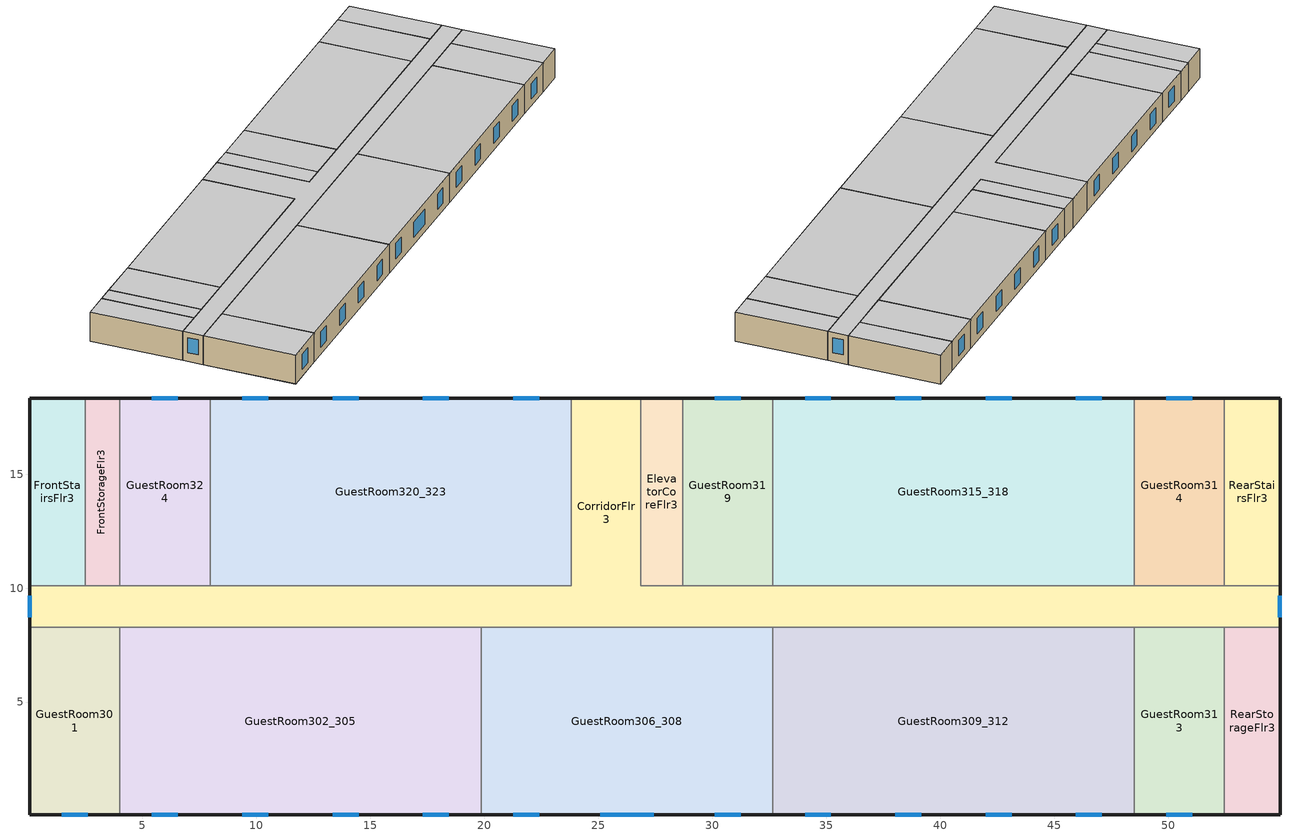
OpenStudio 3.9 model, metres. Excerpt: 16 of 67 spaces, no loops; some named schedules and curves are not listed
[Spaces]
GuestRoom319
 floor to GuestRoom219: 32.66,18.34 32.66,10.11 28.7,10.11 28.7,18.34 z6.1
 wall outside: 32.66,18.34 28.7,18.34 z6.1:8.84
 wall to CorridorFlr3: 28.7,10.11 32.66,10.11 z6.1:8.84
 wall to GuestRoom315_318: 32.66,10.11 32.66,18.34 z6.1:8.84
 wall to ElevatorCoreFlr3: 28.7,18.34 28.7,10.11 z6.1:8.84
 window: 31.25,18.34 30.11,18.34 z6.75:8.19
 ceiling to GuestRoom419: 32.66,10.11 32.66,18.34 28.7,18.34 28.7,10.11 z8.84
GuestRoom320_323
 floor to GuestRoom220_223: 23.82,18.34 23.82,10.11 7.97,10.11 7.97,18.34 z6.1
 wall outside: 23.82,18.34 7.97,18.34 z6.1:8.84
 wall to CorridorFlr3: 7.97,10.11 23.82,10.11 23.82,18.34 z6.1:8.84
 wall to GuestRoom324: 7.97,18.34 7.97,10.11 z6.1:8.84
 window: 10.52,18.34 9.39,18.34 / 14.49,18.34 13.35,18.34 / 18.45,18.34 17.31,18.34 / 22.41,18.34 21.27,18.34 z6.75:8.19
 ceiling to GuestRoom420_423: 23.82,10.11 23.82,18.34 7.97,18.34 7.97,10.11 z8.84
RearStorageFlr3
 floor to RearStorageFlr2: 54.91,8.28 54.91,0.05 52.47,0.05 52.47,8.28 z6.1
 wall outside: 52.47,0.05 54.91,0.05 54.91,8.28 z6.1:8.84
 wall to GuestRoom313: 52.47,8.28 52.47,0.05 z6.1:8.84
 wall to CorridorFlr3: 54.91,8.28 52.47,8.28 z6.1:8.84
 ceiling to RearStorageFlr4: 54.91,0.05 54.91,8.28 52.47,8.28 52.47,0.05 z8.84
GuestRoom302_305
 floor to GuestRoom202_205: 19.86,8.28 19.86,0.05 4.01,0.05 4.01,8.28 z6.1
 wall outside: 4.01,0.05 19.86,0.05 z6.1:8.84
 wall to CorridorFlr3: 19.86,8.28 4.01,8.28 z6.1:8.84
 wall to GuestRoom306_308: 19.86,0.05 19.86,8.28 z6.1:8.84
 wall to GuestRoom301: 4.01,8.28 4.01,0.05 z6.1:8.84
 window: 5.42,0.05 6.56,0.05 / 17.31,0.05 18.45,0.05 / 9.39,0.05 10.52,0.05 / 13.35,0.05 14.49,0.05 z6.75:8.19
 ceiling to GuestRoom402_405: 19.86,0.05 19.86,8.28 4.01,8.28 4.01,0.05 z8.84
CorridorFlr3
 floor to CorridorFlr2: 26.87,18.34 26.87,10.11 54.91,10.11 54.91,8.28 0.05,8.28 0.05,10.11 23.82,10.11 23.82,18.34 z6.1
 wall outside: 0.05,10.11 0.05,8.28 / 26.87,18.34 23.82,18.34 / 54.91,8.28 54.91,10.11 z6.1:8.84
 wall to ElevatorCoreFlr3: 28.7,10.11 26.87,10.11 26.87,18.34 z6.1:8.84
 wall to FrontStairsFlr3: 2.49,10.11 0.05,10.11 z6.1:8.84
 wall to RearStairsFlr3: 54.91,10.11 52.47,10.11 z6.1:8.84
 wall to GuestRoom301: 0.05,8.28 4.01,8.28 z6.1:8.84
 wall to GuestRoom313: 48.51,8.28 52.47,8.28 z6.1:8.84
 wall to FrontStorageFlr3: 4.01,10.11 2.49,10.11 z6.1:8.84
 wall to GuestRoom314: 52.47,10.11 48.51,10.11 z6.1:8.84
 wall to GuestRoom324: 7.97,10.11 4.01,10.11 z6.1:8.84
 wall to GuestRoom309_312: 32.66,8.28 48.51,8.28 z6.1:8.84
 wall to GuestRoom306_308: 19.86,8.28 32.66,8.28 z6.1:8.84
 wall to GuestRoom315_318: 48.51,10.11 32.66,10.11 z6.1:8.84
 window: 54.91,8.73 54.91,9.66 / 0.05,9.66 0.05,8.73 z6.94:8.36
 ceiling to CorridorFlr4: 54.91,8.28 54.91,10.11 26.87,10.11 26.87,18.34 23.82,18.34 23.82,10.11 0.05,10.11 0.05,8.28 z8.84
GuestRoom315_318
 floor to GuestRoom215_218: 48.51,18.34 48.51,10.11 32.66,10.11 32.66,18.34 z6.1
 wall outside: 48.51,18.34 32.66,18.34 z6.1:8.84
 wall to GuestRoom314: 48.51,10.11 48.51,18.34 z6.1:8.84
 window: 35.21,18.34 34.07,18.34 / 43.14,18.34 42,18.34 / 47.1,18.34 45.96,18.34 / 39.18,18.34 38.04,18.34 z6.75:8.19
 ceiling to GuestRoom415_418: 48.51,10.11 48.51,18.34 32.66,18.34 32.66,10.11 z8.84
GuestRoom301
 floor to GuestRoom201: 4.01,8.28 4.01,0.05 0.05,0.05 0.05,8.28 z6.1
 wall outside: 0.05,8.28 0.05,0.05 4.01,0.05 z6.1:8.84
 window: 1.46,0.05 2.6,0.05 z6.75:8.19
 ceiling to GuestRoom401: 4.01,0.05 4.01,8.28 0.05,8.28 0.05,0.05 z8.84
GuestRoom314
 floor to GuestRoom214: 52.47,18.34 52.47,10.11 48.51,10.11 48.51,18.34 z6.1
 wall outside: 52.47,18.34 48.51,18.34 z6.1:8.84
 wall to RearStairsFlr3: 52.47,10.11 52.47,18.34 z6.1:8.84
 window: 51.06,18.34 49.92,18.34 z6.75:8.19
 ceiling to GuestRoom414: 52.47,10.11 52.47,18.34 48.51,18.34 48.51,10.11 z8.84
GuestRoom309_312
 floor to GuestRoom209_212: 48.51,8.28 48.51,0.05 32.66,0.05 32.66,8.28 z6.1
 wall outside: 32.66,0.05 48.51,0.05 z6.1:8.84
 wall to GuestRoom306_308: 32.66,8.28 32.66,0.05 z6.1:8.84
 wall to GuestRoom313: 48.51,0.05 48.51,8.28 z6.1:8.84
 window: 45.96,0.05 47.1,0.05 / 42,0.05 43.14,0.05 / 34.07,0.05 35.21,0.05 / 38.04,0.05 39.18,0.05 z6.75:8.19
 ceiling to GuestRoom409_412: 48.51,0.05 48.51,8.28 32.66,8.28 32.66,0.05 z8.84
ElevatorCoreFlr3
 floor to ElevatorCoreFlr2: 28.7,18.34 28.7,10.11 26.87,10.11 26.87,18.34 z6.1
 wall outside: 28.7,18.34 26.87,18.34 z6.1:8.84
 ceiling to ElevatorCoreFlr4: 28.7,10.11 28.7,18.34 26.87,18.34 26.87,10.11 z8.84
GuestRoom313
 floor to GuestRoom213: 52.47,8.28 52.47,0.05 48.51,0.05 48.51,8.28 z6.1
 wall outside: 48.51,0.05 52.47,0.05 z6.1:8.84
 window: 49.92,0.05 51.06,0.05 z6.75:8.19
 ceiling to GuestRoom413: 52.47,0.05 52.47,8.28 48.51,8.28 48.51,0.05 z8.84
GuestRoom306_308
 floor to GuestRoom206_208: 32.66,8.28 32.66,0.05 19.86,0.05 19.86,8.28 z6.1
 wall outside: 19.86,0.05 32.66,0.05 z6.1:8.84
 window: 21.27,0.05 22.41,0.05 / 25.08,0.05 27.44,0.05 / 30.11,0.05 31.25,0.05 z6.75:8.19
 ceiling to GuestRoom406_408: 32.66,0.05 32.66,8.28 19.86,8.28 19.86,0.05 z8.84
FrontStorageFlr3
 floor to FrontStorageFlr2: 4.01,18.34 4.01,10.11 2.49,10.11 2.49,18.34 z6.1
 wall outside: 4.01,18.34 2.49,18.34 z6.1:8.84
 wall to FrontStairsFlr3: 2.49,18.34 2.49,10.11 z6.1:8.84
 wall to GuestRoom324: 4.01,10.11 4.01,18.34 z6.1:8.84
 ceiling to FrontStorageFlr4: 4.01,10.11 4.01,18.34 2.49,18.34 2.49,10.11 z8.84
GuestRoom324
 floor to GuestRoom224: 7.97,18.34 7.97,10.11 4.01,10.11 4.01,18.34 z6.1
 wall outside: 7.97,18.34 4.01,18.34 z6.1:8.84
 window: 6.56,18.34 5.42,18.34 z6.75:8.19
 ceiling to GuestRoom424: 7.97,10.11 7.97,18.34 4.01,18.34 4.01,10.11 z8.84
RearStairsFlr3
 floor to RearStairsFlr2: 54.91,18.34 54.91,10.11 52.47,10.11 52.47,18.34 z6.1
 wall outside: 54.91,10.11 54.91,18.34 52.47,18.34 z6.1:8.84
 ceiling to RearStairsFlr4: 54.91,10.11 54.91,18.34 52.47,18.34 52.47,10.11 z8.84
FrontStairsFlr3
 floor to FrontStairsFlr2: 2.49,18.34 2.49,10.11 0.05,10.11 0.05,18.34 z6.1
 wall outside: 2.49,18.34 0.05,18.34 0.05,10.11 z6.1:8.84
 ceiling to FrontStairsFlr4: 2.49,10.11 2.49,18.34 0.05,18.34 0.05,10.11 z8.84
[Building]
-SmallHotel-ASHRAE 169-2013-4A created: 2025-11-20 23:47:38 +0000: North Axis {deg}=180; Default Construction Set=90.1-2016 - SmHotel - ASHRAE 169-2013-4A; Standards Number of Stories=4; Standards Number of Above Ground Stories=4; Standards Building Type=SmallHotel
[Site]
New York-John F Kennedy Intl AP_NY_USA: Latitude {deg}=40.65; Longitude {deg}=-73.8; Time Zone {hr}=-5; Elevation {m}=5
[SizingPeriod:DesignDay] Barometric Pressure {Pa}=101241; Rain Indicator=No; Snow Indicator=No; Day of Month=21; Daylight Saving Time Indicator=No; Humidity Condition Type=Wetbulb; Dry-Bulb Temperature Range Modifier Type=DefaultMultipliers
Name | Maximum Dry-Bulb Temperature {C} | Daily Dry-Bulb Temperature Range {deltaC} | Wind Speed {m/s} | Wind Direction {deg} | Month | Day Type | Wetbulb or DewPoint at Maximum Dry-Bulb {C} | Solar Model Indicator | ASHRAE Clear Sky Optical Depth for Beam Irradiance | ASHRAE Clear Sky Optical Depth for Diffuse Irradiance | Sky Clearness
New.York-John.F.Kennedy.Intl.AP_NY_USA Ann Clg .4% Condns DB=>MWB | 32.1 | 7.4 | 5.6 | 230 | 7 | SummerDesignDay | 23.1 | ASHRAETau | 0.541 | 1.8
New.York-John.F.Kennedy.Intl.AP_NY_USA Ann Clg .4% Condns WB=>MDB | 29.1 | 7.4 | 5.6 | 230 | 7 | SummerDesignDay | 25 | ASHRAETau | 0.541 | 1.8
New.York-John.F.Kennedy.Intl.AP_NY_USA Ann Htg 99.6% Condns DB | -10.7 | 0 | 7.5 | 320 | 1 | WinterDesignDay | -10.7 | ASHRAEClearSky |  |  | 0
[ClimateZones]
Climate Zone Institution Name 1=ASHRAE; Climate Zone Document Name 1=ANSI/ASHRAE Standard 169; Climate Zone Document Year 1=2006; Climate Zone Value 1=4A
[Site:WaterMainsTemperature]
Calculation Method=Correlation; Annual Average Outdoor Air Temperature {C}=12.4667; Maximum Difference In Monthly Average Outdoor Air Temperatures {deltaC}=25.2
[Site:GroundTemperature:Shallow]
6, 2.1, 1.1, 2, 7.2, 13.1, 18.7, 22.7, 23.9, 22, 17.5, 11.7
[Site:GroundTemperature:Deep]
11.8, 9, 7.2, 6.7, 7.7, 10.1, 13, 15.9, 17.8, 18.2, 17.1, 14.8
[Site:GroundTemperature:FCfactorMethod]
January Ground Temperature {C}=14; February Ground Temperature {C}=7.3; March Ground Temperature {C}=3.3; April Ground Temperature {C}=1.2; May Ground Temperature {C}=-0.2; June Ground Temperature {C}=5.6; July Ground Temperature {C}=10.9; August Ground Temperature {C}=16.1; September Ground Temperature {C}=21.7; October Ground Temperature {C}=25; November Ground Temperature {C}=24.8; December Ground Temperature {C}=19.9
[Material:NoMass] Thermal Absorptance=0.9; Solar Absorptance=0.7
Name | Roughness | Thermal Resistance {m2-K/W} | Visible Absorptance
CP02 CARPET PAD | VeryRough | 0.21648 | 0.8
Typical Insulation R-14.97; Typical Insulation R-14.97 2 | Smooth | 2.63723 | 0.7
Typical Carpet Pad | Smooth | 0.21648 | 0.8
Typical Insulation R-13.45; Typical Insulation R-13.45 1; Typical Insulation R-13.45 2; Typical Insulation R-13.45 6 | Smooth | 2.368 | 0.7
Typical Insulation R-30.13; Typical Insulation R-30.13 1; Typical Insulation R-30.13 2; Typical Insulation R-30.13 6 | Smooth | 5.30668 | 0.7
Typical Insulation R-1.85; Typical Insulation R-1.85 1; Typical Insulation R-1.85 2; Typical Insulation R-1.85 6 | Smooth | 0.326262 | 0.7
Typical Insulation R-2.38; Typical Insulation R-2.38 1; Typical Insulation R-2.38 2; Typical Insulation R-2.38 6 | Smooth | 0.418404 | 0.7
Typical Insulation R-17.04; Typical Insulation R-17.04 1 | Smooth | 3.00072 | 0.7
[Material] Thermal Absorptance=0.9
Name | Roughness | Thickness {m} | Conductivity {W/m-K} | Density {kg/m3} | Specific Heat {J/kg-K} | Solar Absorptance | Visible Absorptance
4 in. Normalweight Concrete Floor | MediumRough | 0.1016 | 2.31 | 2322 | 832 | 0.7 | 0.7
25mm Stucco | Smooth | 0.0254 | 0.72 | 1856 | 840 | 0.7 | 0.7
5/8 in. Gypsum Board | MediumSmooth | 0.0159 | 0.16 | 800 | 1090 | 0.7 | 0.7
Roof Membrane | VeryRough | 0.0095 | 0.16 | 1121.29 | 1460 | 0.7 | 0.7
Metal Roof Surface; F08 Metal surface | Smooth | 0.0008 | 45.28 | 7824 | 500 | 0.7 | 0.7
1/2 in. Gypsum Board | Smooth | 0.0127 | 0.16 | 800 | 1090 | 0.7 | 0.5
8 in. Normalweight Concrete Floor | MediumRough | 0.2032 | 2.31 | 2322 | 832 | 0.7 | 0.7
8 in. Concrete Block Basement Wall | MediumRough | 0.2032 | 1.326 | 1842 | 912 | 0.7 | 0.7
G05 25mm wood | MediumSmooth | 0.0254 | 0.15 | 608 | 1630 | 0.5 | 0.5
6 in. Normalweight Concrete Floor | MediumRough | 0.1524 | 2.31 | 2322 | 832 | 0.7 | 0.7
[DefaultConstructionSet] Interior Partition Construction=Typical Interior Partition
Name | Default Exterior Surface Constructions | Default Interior Surface Constructions | Default Ground Contact Surface Constructions | Default Exterior SubSurface Constructions | Default Interior SubSurface Constructions
90.1-2016 - SmHotel - ASHRAE 169-2013-4A | Default Surface Constructions 1 | Default Surface Constructions 2 | Default Surface Constructions 3 | Default Sub Surface Constructions 1 | Default Sub Surface Constructions 2
90.1-2016 - SmHotel - GuestRoom123Occ - ASHRAE 169-2013-4A | Default Surface Constructions 4 | Default Surface Constructions 5 | Default Surface Constructions 6 | Default Sub Surface Constructions 3 | Default Sub Surface Constructions 4
90.1-2016 - SmHotel - GuestRoom123Vac - ASHRAE 169-2013-4A | Default Surface Constructions 7 | Default Surface Constructions 8 | Default Surface Constructions 9 | Default Sub Surface Constructions 5 | Default Sub Surface Constructions 6
90.1-2016 - SmHotel - ASHRAE 169-2013-4A 2 | Default Surface Constructions 19 | Default Surface Constructions 20 | Default Surface Constructions 21 | Default Sub Surface Constructions 13 | Default Sub Surface Constructions 14
[DefaultSurfaceConstructions]
Name | Floor Construction | Wall Construction | Roof Ceiling Construction
Default Surface Constructions 1 | Typical Insulated Exterior Mass Floor R-17.54 | Typical Insulated Steel Framed Exterior Wall R-15.63 | Typical IEAD Roof R-31.25
Default Surface Constructions 2; Default Surface Constructions 5; Default Surface Constructions 8; Default Surface Constructions 20 | int_slab_floor_smallhotel | int_wall_smallhotel | int_slab_ceiling_smallhotel
Default Surface Constructions 3; Default Surface Constructions 21 | Typical Insulated Carpeted 8in Slab Floor | Typical Insulated Basement Mass Wall
Default Surface Constructions 4 | Typical Insulated Exterior Mass Floor R-19.61 | Typical Insulated Steel Framed Exterior Wall R-15.63 1 | Typical IEAD Roof R-31.25 1
Default Surface Constructions 6; Default Surface Constructions 9 | Typical Insulated Carpeted 6in Slab Floor | Typical Insulated Basement Mass Wall
Default Surface Constructions 7 | Typical Insulated Exterior Mass Floor R-19.61 1 | Typical Insulated Steel Framed Exterior Wall R-15.63 2 | Typical IEAD Roof R-31.25 2
Default Surface Constructions 19 | Typical Insulated Exterior Mass Floor R-17.54 2 | Typical Insulated Steel Framed Exterior Wall R-15.63 6 | Typical IEAD Roof R-31.25 6
[Construction]
Typical Insulated Exterior Mass Floor R-17.54: Typical Insulation R-14.97, 4 in. Normalweight Concrete Floor, Typical Carpet Pad
Typical Insulated Steel Framed Exterior Wall R-15.63: 25mm Stucco, 5/8 in. Gypsum Board, Typical Insulation R-13.45, 5/8 in. Gypsum Board
Typical IEAD Roof R-31.25: Roof Membrane, Typical Insulation R-30.13, Metal Roof Surface
int_slab_floor_smallhotel: 4 in. Normalweight Concrete Floor, CP02 CARPET PAD
int_wall_smallhotel: 1/2 in. Gypsum Board, 1/2 in. Gypsum Board
int_slab_ceiling_smallhotel: CP02 CARPET PAD, 4 in. Normalweight Concrete Floor
Typical Insulated Carpeted 8in Slab Floor: 8 in. Normalweight Concrete Floor, Typical Carpet Pad
Typical Insulated Basement Mass Wall: 8 in. Concrete Block Basement Wall
U 0.38 SHGC 0.36 Simple Glazing: U 0.38 SHGC 0.36 Simple Glazing
U 0.46 SHGC 0.36 Simple Glazing: U 0.46 SHGC 0.36 Simple Glazing
Typical Insulated Metal Door R-2.7: F08 Metal surface, Typical Insulation R-1.85
U 0.68 SHGC 0.36 Simple Glazing: U 0.68 SHGC 0.36 Simple Glazing
Typical Overhead Door R-3.23: Typical Insulation R-2.38
U 0.5 SHGC 0.4 Simple Glazing: U 0.5 SHGC 0.4 Simple Glazing
Typical Interior Window: Clear 3mm
Typical Interior Door; Typical Interior Partition: G05 25mm wood
Typical Insulated Exterior Mass Floor R-19.61: Typical Insulation R-17.04, 4 in. Normalweight Concrete Floor, Typical Carpet Pad
Typical Insulated Steel Framed Exterior Wall R-15.63 1: 25mm Stucco, 5/8 in. Gypsum Board, Typical Insulation R-13.45 1, 5/8 in. Gypsum Board
Typical IEAD Roof R-31.25 1: Roof Membrane, Typical Insulation R-30.13 1, Metal Roof Surface
Typical Insulated Carpeted 6in Slab Floor: 6 in. Normalweight Concrete Floor, Typical Carpet Pad
Typical Insulated Metal Door R-2.7 1: F08 Metal surface, Typical Insulation R-1.85 1
Typical Overhead Door R-3.23 1: Typical Insulation R-2.38 1
Typical Insulated Exterior Mass Floor R-19.61 1: Typical Insulation R-17.04 1, 4 in. Normalweight Concrete Floor, Typical Carpet Pad
Typical Insulated Steel Framed Exterior Wall R-15.63 2: 25mm Stucco, 5/8 in. Gypsum Board, Typical Insulation R-13.45 2, 5/8 in. Gypsum Board
Typical IEAD Roof R-31.25 2: Roof Membrane, Typical Insulation R-30.13 2, Metal Roof Surface
Typical Insulated Metal Door R-2.7 2: F08 Metal surface, Typical Insulation R-1.85 2
Typical Overhead Door R-3.23 2: Typical Insulation R-2.38 2
Typical Insulated Exterior Mass Floor R-17.54 2: Typical Insulation R-14.97 2, 4 in. Normalweight Concrete Floor, Typical Carpet Pad
Typical Insulated Steel Framed Exterior Wall R-15.63 6: 25mm Stucco, 5/8 in. Gypsum Board, Typical Insulation R-13.45 6, 5/8 in. Gypsum Board
Typical IEAD Roof R-31.25 6: Roof Membrane, Typical Insulation R-30.13 6, Metal Roof Surface
Typical Insulated Metal Door R-2.7 6: F08 Metal surface, Typical Insulation R-1.85 6
Typical Overhead Door R-3.23 6: Typical Insulation R-2.38 6
[DefaultSubSurfaceConstructions]
Name | Fixed Window Construction | Operable Window Construction | Door Construction | Glass Door Construction | Overhead Door Construction | Skylight Construction | Tubular Daylight Dome Construction | Tubular Daylight Diffuser Construction
Default Sub Surface Constructions 1 | U 0.38 SHGC 0.36 Simple Glazing | U 0.46 SHGC 0.36 Simple Glazing | Typical Insulated Metal Door R-2.7 | U 0.68 SHGC 0.36 Simple Glazing | Typical Overhead Door R-3.23 | U 0.5 SHGC 0.4 Simple Glazing | Typical Interior Window | Typical Interior Window
Default Sub Surface Constructions 2; Default Sub Surface Constructions 4; Default Sub Surface Constructions 6; Default Sub Surface Constructions 14 | Typical Interior Window | Typical Interior Window | Typical Interior Door
Default Sub Surface Constructions 3 | U 0.38 SHGC 0.36 Simple Glazing | U 0.46 SHGC 0.36 Simple Glazing | Typical Insulated Metal Door R-2.7 1 | U 0.68 SHGC 0.36 Simple Glazing | Typical Overhead Door R-3.23 1 | U 0.5 SHGC 0.4 Simple Glazing | Typical Interior Window | Typical Interior Window
Default Sub Surface Constructions 5 | U 0.38 SHGC 0.36 Simple Glazing | U 0.46 SHGC 0.36 Simple Glazing | Typical Insulated Metal Door R-2.7 2 | U 0.68 SHGC 0.36 Simple Glazing | Typical Overhead Door R-3.23 2 | U 0.5 SHGC 0.4 Simple Glazing | Typical Interior Window | Typical Interior Window
Default Sub Surface Constructions 13 | U 0.38 SHGC 0.36 Simple Glazing | U 0.46 SHGC 0.36 Simple Glazing | Typical Insulated Metal Door R-2.7 6 | U 0.68 SHGC 0.36 Simple Glazing | Typical Overhead Door R-3.23 6 | U 0.5 SHGC 0.4 Simple Glazing | Typical Interior Window | Typical Interior Window
[WindowMaterial:SimpleGlazingSystem] Visible Transmittance=0.81
Name | U-Factor {W/m2-K} | Solar Heat Gain Coefficient
U 0.38 SHGC 0.36 Simple Glazing | 2.15774 | 0.36
U 0.46 SHGC 0.36 Simple Glazing | 2.612 | 0.36
U 0.68 SHGC 0.36 Simple Glazing | 3.86122 | 0.36
U 0.5 SHGC 0.4 Simple Glazing | 2.83913 | 0.4
[WindowMaterial:Glazing]
Clear 3mm: Optical Data Type=SpectralAverage; Thickness {m}=0.003; Solar Transmittance at Normal Incidence=0.837; Front Side Solar Reflectance at Normal Incidence=0.075; Back Side Solar Reflectance at Normal Incidence=0.075; Visible Transmittance at Normal Incidence=0.898; Front Side Visible Reflectance at Normal Incidence=0.081; Back Side Visible Reflectance at Normal Incidence=0.081; Infrared Transmittance at Normal Incidence=0; Front Side Infrared Hemispherical Emissivity=0.84; Back Side Infrared Hemispherical Emissivity=0.84; Conductivity {W/m-K}=0.9; Dirt Correction Factor for Solar and Visible Transmittance=1; Solar Diffusing=No
[Space] Default Construction Set=90.1-2016 - SmHotel - ASHRAE 169-2013-4A 2; Building Story=BuildingStory3
Name | Space Type | Thermal Zone
GuestRoom319 | SmallHotel GuestRoom123Vac | GuestRoom319 ZN
GuestRoom320_323 | SmallHotel GuestRoom123Occ | GuestRoom320_323 ZN
RearStorageFlr3 | SmallHotel Storage | RearStorageFlr3 ZN
GuestRoom302_305 | SmallHotel GuestRoom123Vac | GuestRoom302_305 ZN
CorridorFlr3 | SmallHotel Corridor | CorridorFlr3 ZN
GuestRoom315_318 | SmallHotel GuestRoom123Occ | GuestRoom315_318 ZN
FrontStorageFlr3 | SmallHotel Storage | FrontStorageFlr3 ZN
GuestRoom301 | SmallHotel GuestRoom123Vac | GuestRoom301 ZN
GuestRoom314 | SmallHotel GuestRoom123Occ | GuestRoom314 ZN
GuestRoom313 | SmallHotel GuestRoom123Vac | GuestRoom313 ZN
GuestRoom309_312 | SmallHotel GuestRoom123Occ | GuestRoom309_312 ZN
ElevatorCoreFlr3 | SmallHotel ElevatorCore | ElevatorCoreFlr3 ZN
GuestRoom306_308 | SmallHotel GuestRoom123Vac | GuestRoom306_308 ZN
FrontStairsFlr3 | SmallHotel Stair | FrontStairsFlr3 ZN
RearStairsFlr3 | SmallHotel Stair | RearStairsFlr3 ZN
GuestRoom324 | SmallHotel GuestRoom123Vac | GuestRoom324 ZN
[BuildingStory]
BuildingStory3
[SpaceType] Standards Building Type=SmallHotel
Name | Default Schedule Set | Design Specification Outdoor Air Object | Standards Space Type | Default Construction Set
SmallHotel Corridor | SmallHotel Corridor Schedule Set | SmallHotel Corridor Ventilation | Corridor
SmallHotel ElevatorCore | SmallHotel ElevatorCore Schedule Set | SmallHotel ElevatorCore Ventilation | ElevatorCore
SmallHotel Stair | SmallHotel Stair Schedule Set | SmallHotel Stair Ventilation | Stair
SmallHotel Storage | SmallHotel Storage Schedule Set | SmallHotel Storage Ventilation | Storage
SmallHotel GuestRoom123Occ | SmallHotel GuestRoom123Occ Schedule Set | SmallHotel GuestRoom123Occ Ventilation | GuestRoom123Occ | 90.1-2016 - SmHotel - GuestRoom123Occ - ASHRAE 169-2013-4A
SmallHotel GuestRoom123Vac | SmallHotel GuestRoom123Vac Schedule Set | SmallHotel GuestRoom123Vac Ventilation | GuestRoom123Vac | 90.1-2016 - SmHotel - GuestRoom123Vac - ASHRAE 169-2013-4A
[Lights:Definition] Design Level Calculation Method=Watts/Area; Fraction Radiant=0.7; Fraction Visible=0.2; Return Air Fraction=0
Name | Watts per Space Floor Area {W/m2}
SmallHotel Corridor Lights Definition | 7.10418
SmallHotel GuestRoom123Occ Lights Definition; SmallHotel GuestRoom123Vac Lights Definition | 8.28821
SmallHotel Stair Lights Definition | 6.24307
SmallHotel Storage Lights Definition | 4.9514
[Lights] Fraction Replaceable=1
Name | Lights Definition | Space or SpaceType
SmallHotel Corridor Lights | SmallHotel Corridor Lights Definition | SmallHotel Corridor
SmallHotel GuestRoom123Occ Lights | SmallHotel GuestRoom123Occ Lights Definition | SmallHotel GuestRoom123Occ
SmallHotel GuestRoom123Vac Lights | SmallHotel GuestRoom123Vac Lights Definition | SmallHotel GuestRoom123Vac
SmallHotel Stair Lights | SmallHotel Stair Lights Definition | SmallHotel Stair
SmallHotel Storage Lights | SmallHotel Storage Lights Definition | SmallHotel Storage
[DesignSpecification:OutdoorAir] Outdoor Air Method=Sum
Name | Outdoor Air Flow per Floor Area {m3/s-m2} | Outdoor Air Flow per Person {m3/s-person}
SmallHotel Corridor Ventilation; SmallHotel Stair Ventilation | 0.0003048
SmallHotel ElevatorCore Ventilation; SmallHotel Storage Ventilation | 0.0006096
SmallHotel GuestRoom123Occ Ventilation; SmallHotel GuestRoom123Vac Ventilation | 0.0003048 | 0.00235974
[DefaultScheduleSet]
Name | Number of People Schedule | People Activity Level Schedule | Lighting Schedule | Electric Equipment Schedule
SmallHotel Corridor Schedule Set | HotelSmall AlwaysOff | HotelSmall Activity_Sch | HotelSmall BLDG_LIGHT_CORRIDOR_SCH_2013 | HotelSmall AlwaysOff
SmallHotel ElevatorCore Schedule Set |  |  | HotelSmall AlwaysOff | HotelSmall BLDG_ELEVATORS
SmallHotel GuestRoom123Occ Schedule Set | HotelSmall GuestRoom_Occ_Sch | HotelSmall Activity_Sch | HotelSmall BLDG_LIGHT_GUESTROOM_SCH_2013 | HotelSmall GuestRoom_Eqp_Sch_Adva
SmallHotel GuestRoom123Vac Schedule Set | HotelSmall AlwaysOff | HotelSmall Activity_Sch | HotelSmall AlwaysOff | HotelSmall AlwaysOff
SmallHotel Stair Schedule Set | HotelSmall AlwaysOff | HotelSmall Activity_Sch | HotelSmall BLDG_LIGHT_STAIR_SCH | HotelSmall AlwaysOff
SmallHotel Storage Schedule Set | HotelSmall AlwaysOff | HotelSmall Activity_Sch | HotelSmall BLDG_LIGHT_STORAGE_SCH | HotelSmall AlwaysOff
[ThermostatSetpoint:DualSetpoint]
Name | Heating Setpoint Temperature Schedule | Cooling Setpoint Temperature Schedule
SmallHotel Corridor Thermostat 3 | HotelSmall CommonArea_HtgSP_Sch | HotelSmall CommonArea_ClgSP_Sch
SmallHotel ElevatorCore Thermostat 2
SmallHotel Stair Thermostat 3; SmallHotel Storage Thermostat 3; SmallHotel Stair Thermostat 6; SmallHotel Storage Thermostat 6 | HotelSmall SemiHeated_HtgSP_Sch | SmallHotel UnitHeater ClgSP Sch
SmallHotel GuestRoom123Vac Thermostat 5; SmallHotel GuestRoom123Vac Thermostat 6; SmallHotel GuestRoom123Vac Thermostat 7; SmallHotel GuestRoom123Vac Thermostat 8; SmallHotel GuestRoom123Vac Thermostat 9; SmallHotel GuestRoom123Vac Thermostat 10 | HotelSmall VacGuestRoom_HtgSP_Sch | HotelSmall VacGuestRoom_ClgSP_Sch
SmallHotel GuestRoom123Occ Thermostat 12; SmallHotel GuestRoom123Occ Thermostat 13; SmallHotel GuestRoom123Occ Thermostat 14; SmallHotel GuestRoom123Occ Thermostat 15 | HotelSmall Adva_OccGuestRoom_HtgSP_Sch | HotelSmall Adva_OccGuestRoom_ClgSP_Sch
[ElectricEquipment:Definition] Design Level Calculation Method=Watts/Area; Watts per Space Floor Area {W/m2}=11.8403; Fraction Latent=0; Fraction Radiant=0.5; Fraction Lost=0
SmallHotel GuestRoom123Occ Elec Equip Definition; SmallHotel GuestRoom123Vac Elec Equip Definition
[ElectricEquipment]
Name | Electric Equipment Definition | Space or SpaceType
SmallHotel GuestRoom123Occ Elec Equip | SmallHotel GuestRoom123Occ Elec Equip Definition | SmallHotel GuestRoom123Occ
SmallHotel GuestRoom123Vac Elec Equip | SmallHotel GuestRoom123Vac Elec Equip Definition | SmallHotel GuestRoom123Vac
[People:Definition] Number of People Calculation Method=People/Area; People per Space Floor Area {person/m2}=0.0459619; Fraction Radiant=0.3; Thermal Comfort Model Type 1=AdaptiveASH55
SmallHotel GuestRoom123Occ People Definition; SmallHotel GuestRoom123Vac People Definition
[People] Work Efficiency Schedule=Work Efficiency Schedule; Clothing Insulation Schedule=Clothing Schedule; Air Velocity Schedule=Air Velocity Schedule; Multiplier=1
Name | People Definition | Space or SpaceType
SmallHotel GuestRoom123Occ People | SmallHotel GuestRoom123Occ People Definition | SmallHotel GuestRoom123Occ
SmallHotel GuestRoom123Vac People | SmallHotel GuestRoom123Vac People Definition | SmallHotel GuestRoom123Vac
[SpaceInfiltration:DesignFlowRate] Design Flow Rate Calculation Method=Flow/ExteriorArea; Flow per Exterior Surface Area {m3/s-m2}=0.000570329; Constant Term Coefficient=0.0287; Temperature Term Coefficient=0.0086; Velocity Term Coefficient=0; Velocity Squared Term Coefficient=0.0086
Name | Space or SpaceType | Schedule
RearStairsFlr3 HVAC On Infiltration | RearStairsFlr3 | Infiltration HVAC On Schedule
RearStairsFlr3 HVAC Off Infiltration | RearStairsFlr3 | Infiltration HVAC Off Schedule
FrontStairsFlr3 HVAC On Infiltration | FrontStairsFlr3 | Infiltration HVAC On Schedule
FrontStairsFlr3 HVAC Off Infiltration | FrontStairsFlr3 | Infiltration HVAC Off Schedule
GuestRoom315_318 HVAC On Infiltration | GuestRoom315_318 | Infiltration HVAC On Schedule
GuestRoom315_318 HVAC Off Infiltration | GuestRoom315_318 | Infiltration HVAC Off Schedule
GuestRoom302_305 HVAC On Infiltration | GuestRoom302_305 | Infiltration HVAC On Schedule
GuestRoom302_305 HVAC Off Infiltration | GuestRoom302_305 | Infiltration HVAC Off Schedule
GuestRoom306_308 HVAC On Infiltration | GuestRoom306_308 | Infiltration HVAC On Schedule
GuestRoom306_308 HVAC Off Infiltration | GuestRoom306_308 | Infiltration HVAC Off Schedule
GuestRoom320_323 HVAC On Infiltration | GuestRoom320_323 | Infiltration HVAC On Schedule
GuestRoom320_323 HVAC Off Infiltration | GuestRoom320_323 | Infiltration HVAC Off Schedule
GuestRoom313 HVAC On Infiltration | GuestRoom313 | Infiltration HVAC On Schedule
GuestRoom313 HVAC Off Infiltration | GuestRoom313 | Infiltration HVAC Off Schedule
ElevatorCoreFlr3 HVAC On Infiltration | ElevatorCoreFlr3 | Infiltration HVAC On Schedule
ElevatorCoreFlr3 HVAC Off Infiltration | ElevatorCoreFlr3 | Infiltration HVAC Off Schedule
CorridorFlr3 HVAC On Infiltration | CorridorFlr3 | Infiltration HVAC On Schedule
CorridorFlr3 HVAC Off Infiltration | CorridorFlr3 | Infiltration HVAC Off Schedule
FrontStorageFlr3 HVAC On Infiltration | FrontStorageFlr3 | Infiltration HVAC On Schedule
FrontStorageFlr3 HVAC Off Infiltration | FrontStorageFlr3 | Infiltration HVAC Off Schedule
GuestRoom301 HVAC On Infiltration | GuestRoom301 | Infiltration HVAC On Schedule
GuestRoom301 HVAC Off Infiltration | GuestRoom301 | Infiltration HVAC Off Schedule
GuestRoom314 HVAC On Infiltration | GuestRoom314 | Infiltration HVAC On Schedule
GuestRoom314 HVAC Off Infiltration | GuestRoom314 | Infiltration HVAC Off Schedule
GuestRoom319 HVAC On Infiltration | GuestRoom319 | Infiltration HVAC On Schedule
GuestRoom319 HVAC Off Infiltration | GuestRoom319 | Infiltration HVAC Off Schedule
RearStorageFlr3 HVAC On Infiltration | RearStorageFlr3 | Infiltration HVAC On Schedule
RearStorageFlr3 HVAC Off Infiltration | RearStorageFlr3 | Infiltration HVAC Off Schedule
GuestRoom309_312 HVAC On Infiltration | GuestRoom309_312 | Infiltration HVAC On Schedule
GuestRoom309_312 HVAC Off Infiltration | GuestRoom309_312 | Infiltration HVAC Off Schedule
GuestRoom324 HVAC On Infiltration | GuestRoom324 | Infiltration HVAC On Schedule
GuestRoom324 HVAC Off Infiltration | GuestRoom324 | Infiltration HVAC Off Schedule
[ThermalZone] Use Ideal Air Loads=No
Name | Thermostat | Primary Daylighting Control | Fraction of Zone Controlled by Primary Daylighting Control | Secondary Daylighting Control | Fraction of Zone Controlled by Secondary Daylighting Control
CorridorFlr3 ZN | SmallHotel Corridor Thermostat 3
ElevatorCoreFlr3 ZN | SmallHotel ElevatorCore Thermostat 2
FrontStairsFlr3 ZN | SmallHotel Stair Thermostat 3
FrontStorageFlr3 ZN | SmallHotel Storage Thermostat 3
GuestRoom301 ZN | SmallHotel GuestRoom123Vac Thermostat 5
GuestRoom302_305 ZN | SmallHotel GuestRoom123Vac Thermostat 6 | GuestRoom302_305 Daylt Sensor 1 | 0.208 | GuestRoom302_305 Daylt Sensor 2 | 0.208
GuestRoom306_308 ZN | SmallHotel GuestRoom123Vac Thermostat 7 | GuestRoom306_308 Daylt Sensor 1 | 0.217 | GuestRoom306_308 Daylt Sensor 2 | 0.217
GuestRoom309_312 ZN | SmallHotel GuestRoom123Occ Thermostat 12 | GuestRoom309_312 Daylt Sensor 1 | 0.208 | GuestRoom309_312 Daylt Sensor 2 | 0.208
GuestRoom313 ZN | SmallHotel GuestRoom123Vac Thermostat 8
GuestRoom314 ZN | SmallHotel GuestRoom123Occ Thermostat 13
GuestRoom315_318 ZN | SmallHotel GuestRoom123Occ Thermostat 14 | GuestRoom315_318 Daylt Sensor 1 | 0.208 | GuestRoom315_318 Daylt Sensor 2 | 0.208
GuestRoom319 ZN | SmallHotel GuestRoom123Vac Thermostat 9
GuestRoom320_323 ZN | SmallHotel GuestRoom123Occ Thermostat 15 | GuestRoom320_323 Daylt Sensor 1 | 0.208 | GuestRoom320_323 Daylt Sensor 2 | 0.208
GuestRoom324 ZN | SmallHotel GuestRoom123Vac Thermostat 10
RearStairsFlr3 ZN | SmallHotel Stair Thermostat 6
RearStorageFlr3 ZN | SmallHotel Storage Thermostat 6
[Fan:OnOff] Availability Schedule=Always On Discrete; Fan Total Efficiency=0.455889; Pressure Rise {Pa}=331.288; Maximum Flow Rate {m3/s}=autosize; Motor Efficiency=0.828889; Motor In Airstream Fraction=1
Name | Fan Power Ratio Function of Speed Ratio Curve | Fan Efficiency Ratio Function of Speed Ratio Curve
GuestRoom419 ZN PTAC Fan | Fan On Off Power Curve 32 | Fan On Off Efficiency Curve 32
GuestRoom420_423 ZN PTAC Fan | Fan On Off Power Curve 33 | Fan On Off Efficiency Curve 33
GuestRoom424 ZN PTAC Fan | Fan On Off Power Curve 34 | Fan On Off Efficiency Curve 34
CorridorFlr1 ZN PTAC Fan | Fan On Off Power Curve 35 | Fan On Off Efficiency Curve 35
CorridorFlr2 ZN PTAC Fan | Fan On Off Power Curve 36 | Fan On Off Efficiency Curve 36
CorridorFlr3 ZN PTAC Fan | Fan On Off Power Curve 37 | Fan On Off Efficiency Curve 37
CorridorFlr4 ZN PTAC Fan | Fan On Off Power Curve 38 | Fan On Off Efficiency Curve 38
[Coil:Heating:Electric] Efficiency=1
Name | Availability Schedule
GuestRoom101 ZN PTAC Electric Htg Coil; GuestRoom102 ZN PTAC Electric Htg Coil; GuestRoom103 ZN PTAC Electric Htg Coil; GuestRoom104 ZN PTAC Electric Htg Coil; GuestRoom105 ZN PTAC Electric Htg Coil; GuestRoom201 ZN PTAC Electric Htg Coil; GuestRoom202_205 ZN PTAC Electric Htg Coil; GuestRoom206_208 ZN PTAC Electric Htg Coil; GuestRoom209_212 ZN PTAC Electric Htg Coil; GuestRoom213 ZN PTAC Electric Htg Coil; GuestRoom214 ZN PTAC Electric Htg Coil; GuestRoom215_218 ZN PTAC Electric Htg Coil; GuestRoom219 ZN PTAC Electric Htg Coil; GuestRoom220_223 ZN PTAC Electric Htg Coil; GuestRoom224 ZN PTAC Electric Htg Coil; GuestRoom301 ZN PTAC Electric Htg Coil; GuestRoom302_305 ZN PTAC Electric Htg Coil; GuestRoom306_308 ZN PTAC Electric Htg Coil; GuestRoom309_312 ZN PTAC Electric Htg Coil; GuestRoom313 ZN PTAC Electric Htg Coil; GuestRoom314 ZN PTAC Electric Htg Coil; GuestRoom315_318 ZN PTAC Electric Htg Coil; GuestRoom319 ZN PTAC Electric Htg Coil; GuestRoom320_323 ZN PTAC Electric Htg Coil; GuestRoom324 ZN PTAC Electric Htg Coil; GuestRoom401 ZN PTAC Electric Htg Coil; GuestRoom402_405 ZN PTAC Electric Htg Coil; GuestRoom406_408 ZN PTAC Electric Htg Coil; GuestRoom409_412 ZN PTAC Electric Htg Coil; GuestRoom413 ZN PTAC Electric Htg Coil; GuestRoom414 ZN PTAC Electric Htg Coil; GuestRoom415_418 ZN PTAC Electric Htg Coil; GuestRoom419 ZN PTAC Electric Htg Coil; GuestRoom420_423 ZN PTAC Electric Htg Coil; GuestRoom424 ZN PTAC Electric Htg Coil; CorridorFlr1 ZN PTAC Electric Htg Coil; CorridorFlr2 ZN PTAC Electric Htg Coil; CorridorFlr3 ZN PTAC Electric Htg Coil; CorridorFlr4 ZN PTAC Electric Htg Coil | Always On Discrete
FrontStairsFlr1 ZN UnitHeater Electric Htg Coil; FrontStairsFlr2 ZN UnitHeater Electric Htg Coil; FrontStairsFlr3 ZN UnitHeater Electric Htg Coil; FrontStairsFlr4 ZN UnitHeater Electric Htg Coil; RearStairsFlr1 ZN UnitHeater Electric Htg Coil; RearStairsFlr2 ZN UnitHeater Electric Htg Coil; RearStairsFlr3 ZN UnitHeater Electric Htg Coil; RearStairsFlr4 ZN UnitHeater Electric Htg Coil | Always On
[Coil:Cooling:DX:SingleSpeed] Availability Schedule=Always On Discrete; Rated Sensible Heat Ratio=autosize; Rated Evaporator Fan Power Per Volume Flow Rate 2017 {W/(m3/s)}=773.3; Rated Evaporator Fan Power Per Volume Flow Rate 2023 {W/(m3/s)}=934.4; Total Cooling Capacity Function of Temperature Curve=PSZ-Fine Storage DX Coil Cap-FT; Total Cooling Capacity Function of Flow Fraction Curve=DX Coil Cap-FF; Energy Input Ratio Function of Temperature Curve=PSZ-AC DX Coil EIR-FT; Energy Input Ratio Function of Flow Fraction Curve=Split DX Coil EIR-FF; Part Load Fraction Correlation Curve=HPACCOOLPLFFPLR; Minimum Outdoor Dry-Bulb Temperature for Compressor Operation {C}=-25; Nominal Time for Condensate Removal to Begin {s}=0; Ratio of Initial Moisture Evaporation Rate and Steady State Latent Capacity=0; Maximum Cycling Rate {cycles/hr}=0; Latent Capacity Time Constant {s}=0; Condenser Type=AirCooled; Evaporative Condenser Effectiveness=0.9; Evaporative Condenser Air Flow Rate {m3/s}=autosize; Evaporative Condenser Pump Rated Power Consumption {W}=autosize; Crankcase Heater Capacity {W}=0; Maximum Outdoor Dry-Bulb Temperature for Crankcase Heater Operation {C}=10; Basin Heater Capacity {W/K}=0; Basin Heater Setpoint Temperature {C}=2
Name | Rated Total Cooling Capacity {W} | Rated COP {W/W} | Rated Air Flow Rate {m3/s}
GuestRoom101 ZN PTAC 1spd DX AC Clg Coil 3kBtu/hr 11.9EER; GuestRoom102 ZN PTAC 1spd DX AC Clg Coil 3kBtu/hr 11.9EER; GuestRoom201 ZN PTAC 1spd DX AC Clg Coil 4kBtu/hr 11.9EER; GuestRoom301 ZN PTAC 1spd DX AC Clg Coil 3kBtu/hr 11.9EER; GuestRoom306_308 ZN PTAC 1spd DX AC Clg Coil 6kBtu/hr 11.9EER; GuestRoom313 ZN PTAC 1spd DX AC Clg Coil 3kBtu/hr 11.9EER; GuestRoom319 ZN PTAC 1spd DX AC Clg Coil 6kBtu/hr 11.9EER; GuestRoom324 ZN PTAC 1spd DX AC Clg Coil 3kBtu/hr 11.9EER; GuestRoom413 ZN PTAC 1spd DX AC Clg Coil 4kBtu/hr 11.9EER; GuestRoom414 ZN PTAC 1spd DX AC Clg Coil 4kBtu/hr 11.9EER | autosize | 4.09948 | autosize
GuestRoom103 ZN PTAC 1spd DX AC Clg Coil 10kBtu/hr 11.0EER | autosize | 3.79059 | autosize
GuestRoom104 ZN PTAC 1spd DX AC Clg Coil 11kBtu/hr 10.8EER | autosize | 3.72443 | autosize
GuestRoom105 ZN PTAC 1spd DX AC Clg Coil 16kBtu/hr 9.5EER; GuestRoom202_205 ZN PTAC 1spd DX AC Clg Coil 35kBtu/hr 9.5EER; GuestRoom206_208 ZN PTAC 1spd DX AC Clg Coil 29kBtu/hr 9.5EER; GuestRoom209_212 ZN PTAC 1spd DX AC Clg Coil 32kBtu/hr 9.5EER; GuestRoom215_218 ZN PTAC 1spd DX AC Clg Coil 79kBtu/hr 9.5EER; GuestRoom219 ZN PTAC 1spd DX AC Clg Coil 69kBtu/hr 9.5EER; GuestRoom220_223 ZN PTAC 1spd DX AC Clg Coil 36kBtu/hr 9.5EER; GuestRoom309_312 ZN PTAC 1spd DX AC Clg Coil 30kBtu/hr 9.5EER; GuestRoom315_318 ZN PTAC 1spd DX AC Clg Coil 44kBtu/hr 9.5EER; GuestRoom320_323 ZN PTAC 1spd DX AC Clg Coil 32kBtu/hr 9.5EER; GuestRoom409_412 ZN PTAC 1spd DX AC Clg Coil 36kBtu/hr 9.5EER; GuestRoom415_418 ZN PTAC 1spd DX AC Clg Coil 42kBtu/hr 9.5EER; GuestRoom420_423 ZN PTAC 1spd DX AC Clg Coil 40kBtu/hr 9.5EER; CorridorFlr2 ZN PTAC 1spd DX AC Clg Coil 24kBtu/hr 9.5EER | autosize | 3.3002 | autosize
GuestRoom213 ZN PTAC 1spd DX AC Clg Coil 9kBtu/hr 11.3EER | autosize | 3.88312 | autosize
GuestRoom214 ZN PTAC 1spd DX AC Clg Coil 11kBtu/hr 10.6EER | autosize | 3.65412 | autosize
GuestRoom224 ZN PTAC 1spd DX AC Clg Coil 11kBtu/hr 10.8EER | autosize | 3.72998 | autosize
GuestRoom302_305 ZN PTAC 1spd DX AC Clg Coil 7kBtu/hr 11.9EER | autosize | 4.08497 | autosize
GuestRoom314 ZN PTAC 1spd DX AC Clg Coil 10kBtu/hr 11.0EER | autosize | 3.81371 | autosize
GuestRoom401 ZN PTAC 1spd DX AC Clg Coil 11kBtu/hr 10.7EER | autosize | 3.69062 | autosize
GuestRoom402_405 ZN PTAC 1spd DX AC Clg Coil 12kBtu/hr 10.3EER | autosize | 3.57739 | autosize
GuestRoom406_408 ZN PTAC 1spd DX AC Clg Coil 10kBtu/hr 10.9EER | autosize | 3.77884 | autosize
GuestRoom419 ZN PTAC 1spd DX AC Clg Coil 12kBtu/hr 10.4EER | autosize | 3.59491 | autosize
GuestRoom424 ZN PTAC 1spd DX AC Clg Coil 12kBtu/hr 10.5EER | autosize | 3.63689 | autosize
CorridorFlr1 ZN PTAC 1spd DX AC Clg Coil 9kBtu/hr 11.3EER | 2638 | 3.89954 | 0.13
CorridorFlr3 ZN PTAC 1spd DX AC Clg Coil 11kBtu/hr 10.8EER | autosize | 3.74353 | autosize
CorridorFlr4 ZN PTAC 1spd DX AC Clg Coil 13kBtu/hr 10.0EER | autosize | 3.48271 | autosize
[ZoneHVAC:PackagedTerminalAirConditioner] Availability Schedule=Always On Discrete; Supply Air Flow Rate During Cooling Operation {m3/s}=Autosize; Supply Air Flow Rate During Heating Operation {m3/s}=Autosize; Supply Air Flow Rate When No Cooling or Heating is Needed {m3/s}=Autosize; No Load Supply Air Flow Rate Control Set To Low Speed=Yes; Outdoor Air Flow Rate During Cooling Operation {m3/s}=Autosize; Outdoor Air Flow Rate During Heating Operation {m3/s}=Autosize; Outdoor Air Flow Rate When No Cooling or Heating is Needed {m3/s}=Autosize; Fan Placement=DrawThrough
Name | Supply Air Fan | Heating Coil | Cooling Coil | Supply Air Fan Operating Mode Schedule
GuestRoom101 ZN PTAC | GuestRoom101 ZN PTAC Fan | GuestRoom101 ZN PTAC Electric Htg Coil | GuestRoom101 ZN PTAC 1spd DX AC Clg Coil 3kBtu/hr 11.9EER | Always On Discrete
GuestRoom102 ZN PTAC | GuestRoom102 ZN PTAC Fan | GuestRoom102 ZN PTAC Electric Htg Coil | GuestRoom102 ZN PTAC 1spd DX AC Clg Coil 3kBtu/hr 11.9EER | Always On Discrete
GuestRoom103 ZN PTAC | GuestRoom103 ZN PTAC Fan | GuestRoom103 ZN PTAC Electric Htg Coil | GuestRoom103 ZN PTAC 1spd DX AC Clg Coil 10kBtu/hr 11.0EER | SmallHotel_GuestRoom_Vent_Ctrl_Sch
[Exterior:Lights:Definition]
NonDimming Exterior Lights Def: Design Level {W}=2818.65
[Exterior:Lights]
NonDimming Exterior Lights Def: Exterior Lights Definition=NonDimming Exterior Lights Def; Schedule=HotelSmall Exterior_Lgt_ALWAYS_ON; Control Option=AstronomicalClock
[Daylighting:Control] Position Z-Coordinate {m}=6.858; Illuminance Setpoint {lux}=375; Lighting Control Type=Stepped; Minimum Input Power Fraction for Continuous Dimming Control=0.3; Minimum Light Output Fraction for Continuous Dimming Control=0.2; Number of Stepped Control Steps=3; Probability Lighting will be Reset When Needed in Manual Stepped Control=1; Maximum Allowable Discomfort Glare Index=22
Name | Space | Position X-Coordinate {m} | Position Y-Coordinate {m}
GuestRoom302_305 Daylt Sensor 1 | GuestRoom302_305 | 5.99228 | 1.43062
GuestRoom302_305 Daylt Sensor 2 | GuestRoom302_305 | 5.99228 | 2.83333
GuestRoom306_308 Daylt Sensor 1 | GuestRoom306_308 | 21.8419 | 1.43062
GuestRoom306_308 Daylt Sensor 2 | GuestRoom306_308 | 21.8419 | 2.83333
GuestRoom309_312 Daylt Sensor 1 | GuestRoom309_312 | 34.6435 | 1.43062
GuestRoom309_312 Daylt Sensor 2 | GuestRoom309_312 | 34.6435 | 2.83333
GuestRoom315_318 Daylt Sensor 1 | GuestRoom315_318 | 46.5307 | 16.9557
GuestRoom315_318 Daylt Sensor 2 | GuestRoom315_318 | 46.5307 | 15.5529
GuestRoom320_323 Daylt Sensor 1 | GuestRoom320_323 | 21.8419 | 16.9557
GuestRoom320_323 Daylt Sensor 2 | GuestRoom320_323 | 21.8419 | 15.5529
[Schedule:Constant]
Name | Value
Infiltration HVAC On Schedule | 0
Infiltration HVAC Off Schedule | 1
[Schedule:Ruleset]
Name | Default Day Schedule | Summer Design Day Schedule | Winter Design Day Schedule
HotelSmall AlwaysOff | HotelSmall AlwaysOff Default | HotelSmall AlwaysOff Summer Design Day | HotelSmall AlwaysOff Winter Design Day
HotelSmall Activity_Sch | HotelSmall Activity_Sch Default | HotelSmall Activity_Sch Summer Design Day | HotelSmall Activity_Sch Winter Design Day
HotelSmall BLDG_LIGHT_CORRIDOR_SCH_2013 | HotelSmall BLDG_LIGHT_CORRIDOR_SCH_2013 Default | HotelSmall BLDG_LIGHT_CORRIDOR_SCH_2013 Summer Design Day | HotelSmall BLDG_LIGHT_CORRIDOR_SCH_2013 Winter Design Day
HotelSmall CommonArea_HtgSP_Sch | HotelSmall CommonArea_HtgSP_Sch Default | HotelSmall CommonArea_HtgSP_Sch Summer Design Day | HotelSmall CommonArea_HtgSP_Sch Winter Design Day
HotelSmall CommonArea_ClgSP_Sch | HotelSmall CommonArea_ClgSP_Sch Default | HotelSmall CommonArea_ClgSP_Sch Summer Design Day | HotelSmall CommonArea_ClgSP_Sch Winter Design Day
HotelSmall BLDG_ELEVATORS | HotelSmall BLDG_ELEVATORS Default | HotelSmall BLDG_ELEVATORS Summer Design Day | HotelSmall BLDG_ELEVATORS Winter Design Day
Clothing Schedule | Clothing Schedule Default Winter Clothes
Air Velocity Schedule | Air Velocity Schedule Default
Work Efficiency Schedule | Work Efficiency Schedule Default
HotelSmall GuestRoom_Occ_Sch | HotelSmall GuestRoom_Occ_Sch Default | HotelSmall GuestRoom_Occ_Sch Summer Design Day | HotelSmall GuestRoom_Occ_Sch Winter Design Day
HotelSmall BLDG_LIGHT_GUESTROOM_SCH_2013 | HotelSmall BLDG_LIGHT_GUESTROOM_SCH_2013 Default | HotelSmall BLDG_LIGHT_GUESTROOM_SCH_2013 Summer Design Day | HotelSmall BLDG_LIGHT_GUESTROOM_SCH_2013 Winter Design Day
HotelSmall GuestRoom_Eqp_Sch_Adva | HotelSmall GuestRoom_Eqp_Sch_Adva Default | HotelSmall GuestRoom_Eqp_Sch_Adva Summer Design Day | HotelSmall GuestRoom_Eqp_Sch_Adva Winter Design Day
HotelSmall Adva_OccGuestRoom_HtgSP_Sch | HotelSmall Adva_OccGuestRoom_HtgSP_Sch Default | HotelSmall Adva_OccGuestRoom_HtgSP_Sch Summer Design Day | HotelSmall Adva_OccGuestRoom_HtgSP_Sch Winter Design Day
HotelSmall Adva_OccGuestRoom_ClgSP_Sch | HotelSmall Adva_OccGuestRoom_ClgSP_Sch Default | HotelSmall Adva_OccGuestRoom_ClgSP_Sch Summer Design Day | HotelSmall Adva_OccGuestRoom_ClgSP_Sch Winter Design Day
HotelSmall VacGuestRoom_HtgSP_Sch | HotelSmall VacGuestRoom_HtgSP_Sch Default | HotelSmall VacGuestRoom_HtgSP_Sch Summer Design Day | HotelSmall VacGuestRoom_HtgSP_Sch Winter Design Day
HotelSmall VacGuestRoom_ClgSP_Sch | HotelSmall VacGuestRoom_ClgSP_Sch Default | HotelSmall VacGuestRoom_ClgSP_Sch Summer Design Day | HotelSmall VacGuestRoom_ClgSP_Sch Winter Design Day
HotelSmall SemiHeated_HtgSP_Sch | HotelSmall SemiHeated_HtgSP_Sch Default | HotelSmall SemiHeated_HtgSP_Sch Summer Design Day | HotelSmall SemiHeated_HtgSP_Sch Winter Design Day
SmallHotel UnitHeater ClgSP Sch | SmallHotel UnitHeater ClgSP Sch Default | SmallHotel UnitHeater ClgSP Sch Summer Design Day | SmallHotel UnitHeater ClgSP Sch Winter Design Day
HotelSmall BLDG_LIGHT_STAIR_SCH | HotelSmall BLDG_LIGHT_STAIR_SCH Default | HotelSmall BLDG_LIGHT_STAIR_SCH Summer Design Day | HotelSmall BLDG_LIGHT_STAIR_SCH Winter Design Day
HotelSmall BLDG_LIGHT_STORAGE_SCH | HotelSmall BLDG_LIGHT_STORAGE_SCH Default | HotelSmall BLDG_LIGHT_STORAGE_SCH Summer Design Day | HotelSmall BLDG_LIGHT_STORAGE_SCH Winter Design Day
HotelSmall Exterior_Lgt_ALWAYS_ON | HotelSmall Exterior_Lgt_ALWAYS_ON Default | HotelSmall Exterior_Lgt_ALWAYS_ON Summer Design Day | HotelSmall Exterior_Lgt_ALWAYS_ON Winter Design Day
[Schedule:Day]
HotelSmall AlwaysOff Default; HotelSmall AlwaysOff Winter Design Day; HotelSmall AlwaysOff Summer Design Day; HotelSmall GuestRoom_Occ_Sch Winter Design Day; HotelSmall BLDG_LIGHT_GUESTROOM_SCH_2013 Winter Design Day; HotelSmall GuestRoom_Eqp_Sch_Adva Winter Design Day; HotelSmall BLDG_LIGHT_STORAGE_SCH Winter Design Day: No, 24, 0, 0
HotelSmall Activity_Sch Default; HotelSmall Activity_Sch Winter Design Day; HotelSmall Activity_Sch Summer Design Day: No, 24, 0, 132
HotelSmall BLDG_LIGHT_CORRIDOR_SCH_2013 Default; HotelSmall BLDG_LIGHT_CORRIDOR_SCH_2013 Winter Design Day; HotelSmall BLDG_LIGHT_CORRIDOR_SCH_2013 Summer Design Day: No, 24, 0, 0.65
HotelSmall CommonArea_HtgSP_Sch Default; HotelSmall CommonArea_HtgSP_Sch Winter Design Day; HotelSmall CommonArea_HtgSP_Sch Summer Design Day; HotelSmall Adva_OccGuestRoom_HtgSP_Sch Winter Design Day; HotelSmall Adva_OccGuestRoom_HtgSP_Sch Summer Design Day; HotelSmall Adva_OccGuestRoom_ClgSP_Sch Winter Design Day; HotelSmall Adva_OccGuestRoom_ClgSP_Sch Summer Design Day: No, 24, 0, 21.111
HotelSmall CommonArea_ClgSP_Sch Default; HotelSmall CommonArea_ClgSP_Sch Winter Design Day; HotelSmall CommonArea_ClgSP_Sch Summer Design Day: No, 24, 0, 23.889
HotelSmall BLDG_ELEVATORS Default: No, 4, 0, 0.05, 5, 0, 0.1, 6, 0, 0.2, 7, 0, 0.4, 9, 0, 0.5, 10, 0, 0.35, 16, 0, 0.15, 17, 0, 0.35, 19, 0, 0.5, 21, 0, 0.4, 22, 0, 0.3, 23, 0, 0.2, 24, 0, 0.1
HotelSmall BLDG_ELEVATORS Summer Design Day: No, 24, 0, 0.5
HotelSmall BLDG_ELEVATORS Winter Design Day: No, 24, 0, 0.05
Clothing Schedule Default Winter Clothes: 24, 0, 1
Clothing Schedule Summer Clothes: 24, 0, 0.5
Air Velocity Schedule Default: 24, 0, 0.2
Work Efficiency Schedule Default: 24, 0, 0
HotelSmall GuestRoom_Occ_Sch Default: No, 6, 0, 1, 7, 0, 0.77, 9, 0, 0.53, 17, 0, 0.3, 18, 0, 0.53, 19, 0, 0.54, 21, 0, 0.65, 24, 0, 0.77
HotelSmall GuestRoom_Occ_Sch Summer Design Day; HotelSmall BLDG_LIGHT_GUESTROOM_SCH_2013 Summer Design Day; HotelSmall GuestRoom_Eqp_Sch_Adva Summer Design Day; HotelSmall BLDG_LIGHT_STORAGE_SCH Summer Design Day; HotelSmall Exterior_Lgt_ALWAYS_ON Default; HotelSmall Exterior_Lgt_ALWAYS_ON Winter Design Day; HotelSmall Exterior_Lgt_ALWAYS_ON Summer Design Day: No, 24, 0, 1
HotelSmall GuestRoom_Occ_Sch Wkdy Day: No, 6, 0, 1, 7, 0, 0.77, 9, 0, 0.43, 15, 0, 0.2, 16, 0, 0.31, 19, 0, 0.54, 21, 0, 0.77, 22, 0, 0.89, 24, 0, 1
HotelSmall BLDG_LIGHT_GUESTROOM_SCH_2013 Default: No, 2, 0, 0.13, 6, 0, 0.06, 8, 0, 0.33, 9, 0, 0.45, 10, 0, 0.18667, 11, 0, 0.062121, 17, 0, 0.05, 18, 0, 0.0825, 19, 0, 0.68, 22, 0, 0.8, 23, 0, 0.68, 24, 0, 0.33
HotelSmall BLDG_LIGHT_GUESTROOM_SCH_2013 Wkdy Day: No, 1, 0, 0.11, 2, 0, 0.09, 5, 0, 0.06, 6, 0, 0.11, 7, 0, 0.35, 9, 0, 0.45, 15, 0, 0.35, 16, 0, 0.05, 17, 0, 0.064, 18, 0, 0.07, 19, 0, 0.54, 20, 0, 0.71, 21, 0, 0.8, 22, 0, 0.71, 23, 0, 0.54, 24, 0, 0.26
HotelSmall GuestRoom_Eqp_Sch_Adva Default: No, 6, 0, 0.09, 7, 0, 0.3, 8, 0, 0.62, 9, 0, 0.9, 10, 0, 0.62, 16, 0, 0.13, 17, 0, 0.21, 18, 0, 0.4, 19, 0, 0.48, 20, 0, 0.46, 21, 0, 0.62, 22, 0, 0.69, 23, 0, 0.34, 24, 0, 0.09
HotelSmall GuestRoom_Eqp_Sch_Adva Wkdy Day: No, 6, 0, 0.09, 7, 0, 0.62, 8, 0, 0.9, 10, 0, 0.43, 16, 0, 0.12, 17, 0, 0.19, 19, 0, 0.48, 20, 0, 0.46, 21, 0, 0.62, 22, 0, 0.69, 23, 0, 0.34, 24, 0, 0.09
HotelSmall Adva_OccGuestRoom_HtgSP_Sch Default: No, 8, 0, 21.11, 9, 0, 18.889, 11, 0, 21.111, 16, 0, 18.889, 18, 0, 21.11, 19, 0, 18.889, 24, 0, 21.11
HotelSmall Adva_OccGuestRoom_ClgSP_Sch Default: No, 8, 0, 21.11, 9, 0, 23.333, 11, 0, 21.111, 16, 0, 23.333, 18, 0, 21.11, 19, 0, 23.333, 24, 0, 21.11
HotelSmall VacGuestRoom_HtgSP_Sch Default: No, 24, 0, 15.556
HotelSmall VacGuestRoom_HtgSP_Sch Winter Design Day; HotelSmall VacGuestRoom_HtgSP_Sch Summer Design Day: No, 24, 0, 18.889
HotelSmall VacGuestRoom_ClgSP_Sch Default: No, 24, 0, 26.667
HotelSmall VacGuestRoom_ClgSP_Sch Winter Design Day; HotelSmall VacGuestRoom_ClgSP_Sch Summer Design Day: No, 24, 0, 23.333
HotelSmall SemiHeated_HtgSP_Sch Default; HotelSmall SemiHeated_HtgSP_Sch Winter Design Day; HotelSmall SemiHeated_HtgSP_Sch Summer Design Day: No, 24, 0, 7.2
SmallHotel UnitHeater ClgSP Sch Default; SmallHotel UnitHeater ClgSP Sch Winter Design Day; SmallHotel UnitHeater ClgSP Sch Summer Design Day: No, 24, 0, 40
HotelSmall BLDG_LIGHT_STAIR_SCH Default; HotelSmall BLDG_LIGHT_STAIR_SCH Winter Design Day; HotelSmall BLDG_LIGHT_STAIR_SCH Summer Design Day: No, 24, 0, 0.55
HotelSmall BLDG_LIGHT_STORAGE_SCH Default; HotelSmall BLDG_LIGHT_STORAGE_SCH Default|Wkdy Day: No, 7, 0, 0.05418, 8, 0, 0.10836, 18, 0, 0.21672, 22, 0, 0.10836, 24, 0, 0.05418
[Schedule:Rule] Rule Order=0; Date Specification Type=DateRange; Start Day=1
Name | Schedule Ruleset | Day Schedule | Start Month | End Month | End Day | Apply Monday | Apply Tuesday | Apply Wednesday | Apply Thursday | Apply Friday
Schedule Rule 1 | Clothing Schedule | Clothing Schedule Summer Clothes | 5 | 9 | 30
Schedule Rule 3 | HotelSmall GuestRoom_Occ_Sch | HotelSmall GuestRoom_Occ_Sch Wkdy Day | 1 | 12 | 31 | Yes | Yes | Yes | Yes | Yes
Schedule Rule 4 | HotelSmall BLDG_LIGHT_GUESTROOM_SCH_2013 | HotelSmall BLDG_LIGHT_GUESTROOM_SCH_2013 Wkdy Day | 1 | 12 | 31 | Yes | Yes | Yes | Yes | Yes
Schedule Rule 5 | HotelSmall GuestRoom_Eqp_Sch_Adva | HotelSmall GuestRoom_Eqp_Sch_Adva Wkdy Day | 1 | 12 | 31 | Yes | Yes | Yes | Yes | Yes
Schedule Rule 13 | HotelSmall BLDG_LIGHT_STORAGE_SCH | HotelSmall BLDG_LIGHT_STORAGE_SCH Default|Wkdy Day | 1 | 12 | 31 | Yes | Yes | Yes | Yes | Yes
